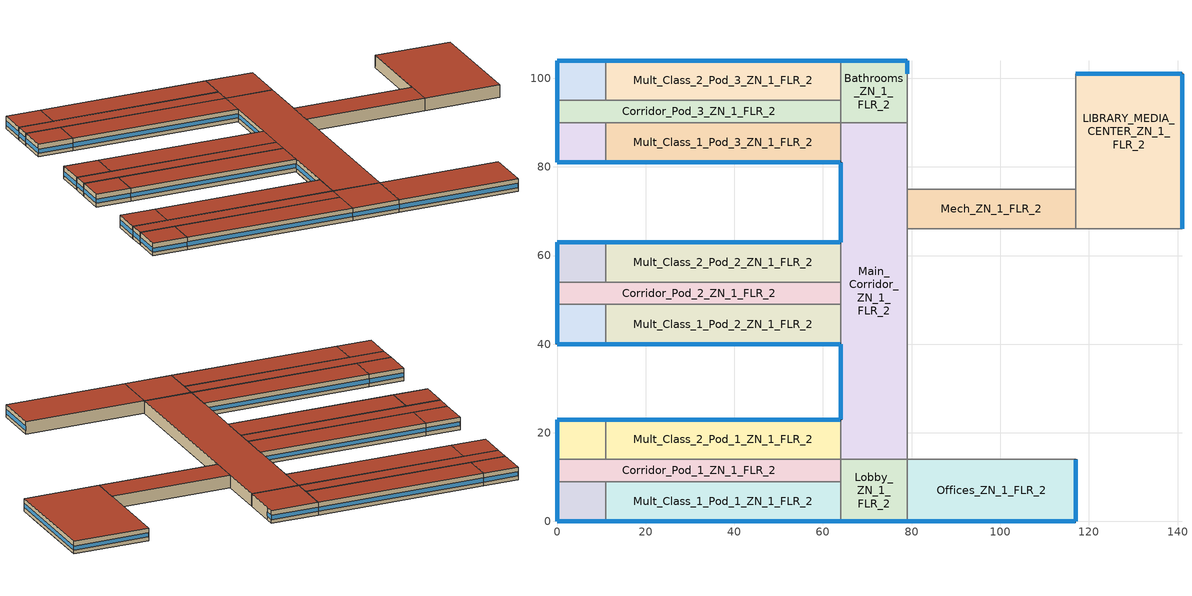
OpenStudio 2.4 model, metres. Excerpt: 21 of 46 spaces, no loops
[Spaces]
Bathrooms_ZN_1_FLR_2
 floor to Bathrooms_ZN_1_FLR_1: 79,104 79,90 64,90 64,104 z4
 wall outside: 79,101 79,104 64,104 z4:8
 wall to Auditorium_ZN_1_FLR_1: 79,90 79,101 z4:8
 wall to Mult_Class_2_Pod_3_ZN_1_FLR_2: 64,104 64,95 z4:8
 wall to Corridor_Pod_3_ZN_1_FLR_2: 64,95 64,90 z4:8
 wall to Main_Corridor_ZN_1_FLR_2: 64,90 79,90 z4:8
 window: 78.95,104 64.05,104 z5.2:6.51; 79,101.05 79,103.95 z5.2:6.55
 roof outside: 79,90 79,104 64,104 64,90 z8
Corner_Class_2_Pod_3_ZN_1_FLR_2
 floor to Corner_Class_2_Pod_3_ZN_1_FLR_1: 11,104 11,95 0,95 0,104 z4
 wall outside: 11,104 0,104 0,95 z4:8
 wall to Corridor_Pod_3_ZN_1_FLR_2: 0,95 11,95 z4:8
 wall to Mult_Class_2_Pod_3_ZN_1_FLR_2: 11,95 11,104 z4:8
 window: 0,103.95 0,95.05 z5.2:6.52; 10.95,104 0.05,104 z5.2:6.51
 roof outside: 11,95 11,104 0,104 0,95 z8
Corridor_Pod_1_ZN_1_FLR_2
 floor to Corridor_Pod_1_ZN_1_FLR_1: 64,14 64,9 0,9 0,14 z4
 wall outside: 0,14 0,9 z4:8
 wall to Corner_Class_1_Pod_1_ZN_1_FLR_2: 0,9 11,9 z4:8
 wall to Mult_Class_1_Pod_1_ZN_1_FLR_2: 11,9 64,9 z4:8
 wall to Corner_Class_2_Pod_1_ZN_1_FLR_2: 11,14 0,14 z4:8
 wall to Lobby_ZN_1_FLR_2: 64,9 64,14 z4:8
 wall to Mult_Class_2_Pod_1_ZN_1_FLR_2: 64,14 11,14 z4:8
 window: 0,13.95 0,9.05 z5.2:6.53
 roof outside: 64,9 64,14 0,14 0,9 z8
Corner_Class_1_Pod_3_ZN_1_FLR_2
 floor to Corner_Class_1_Pod_3_ZN_1_FLR_1: 11,90 11,81 0,81 0,90 z4
 wall outside: 0,90 0,81 11,81 z4:8
 wall to Mult_Class_1_Pod_3_ZN_1_FLR_2: 11,81 11,90 z4:8
 wall to Corridor_Pod_3_ZN_1_FLR_2: 11,90 0,90 z4:8
 window: 0.05,81 10.95,81 z5.2:6.51; 0,89.95 0,81.05 z5.2:6.52
 roof outside: 11,81 11,90 0,90 0,81 z8
Corner_Class_2_Pod_1_ZN_1_FLR_2
 floor to Corner_Class_2_Pod_1_ZN_1_FLR_1: 11,23 11,14 0,14 0,23 z4
 wall outside: 11,23 0,23 0,14 z4:8
 wall to Mult_Class_2_Pod_1_ZN_1_FLR_2: 11,14 11,23 z4:8
 window: 0,22.95 0,14.05 z5.2:6.52; 10.95,23 0.05,23 z5.2:6.51
 roof outside: 11,14 11,23 0,23 0,14 z8
Offices_ZN_1_FLR_2
 floor to Offices_ZN_1_FLR_1: 117,14 117,0 79,0 79,14 z4
 wall outside: 79,0 117,0 117,14 z4:8
 wall to Lobby_ZN_1_FLR_2: 79,14 79,0 z4:8
 wall to Gym_ZN_1_FLR_1: 117,14 79,14 z4:8
 window: 79.05,0 116.95,0 z5.2:6.5; 117,0.05 117,13.95 z5.2:6.51
 roof outside: 117,0 117,14 79,14 79,0 z8
Mult_Class_2_Pod_2_ZN_1_FLR_2
 floor to Mult_Class_2_Pod_2_ZN_1_FLR_1: 64,63 64,54 11,54 11,63 z4
 wall outside: 64,63 11,63 z4:8
 wall to Corridor_Pod_2_ZN_1_FLR_2: 11,54 64,54 z4:8
 wall to Main_Corridor_ZN_1_FLR_2: 64,54 64,63 z4:8
 wall to Corner_Class_2_Pod_2_ZN_1_FLR_2: 11,63 11,54 z4:8
 window: 63.95,63 11.05,63 z5.2:6.5
 roof outside: 64,54 64,63 11,63 11,54 z8
Mech_ZN_1_FLR_2
 floor to Mech_ZN_1_FLR_1: 117,75 117,66 79,66 79,75 z4
 wall to Gym_ZN_1_FLR_1: 79,66 117,66 z4:8
 wall to Main_Corridor_ZN_1_FLR_2: 79,75 79,66 z4:8
 wall to Auditorium_ZN_1_FLR_1: 117,75 79,75 z4:8
 wall to LIBRARY_MEDIA_CENTER_ZN_1_FLR_2: 117,66 117,75 z4:8
 roof outside: 117,66 117,75 79,75 79,66 z8
Corner_Class_1_Pod_1_ZN_1_FLR_2
 floor to Corner_Class_1_Pod_1_ZN_1_FLR_1: 11,9 11,0 0,0 0,9 z4
 wall outside: 0,9 0,0 11,0 z4:8
 wall to Mult_Class_1_Pod_1_ZN_1_FLR_2: 11,0 11,9 z4:8
 window: 0.05,0 10.95,0 z5.2:6.51; 0,8.95 0,0.05 z5.2:6.52
 roof outside: 11,0 11,9 0,9 0,0 z8
LIBRARY_MEDIA_CENTER_ZN_1_FLR_2
 floor to Kitchen_ZN_1_FLR_1: 141,75 141,66 117,66 117,75 z4
 floor to Cafeteria_ZN_1_FLR_1: 141,101 141,75 117,75 117,101 z4
 wall outside: 141,66 141,101 117,101 z4:8
 wall to Auditorium_ZN_1_FLR_1: 117,101 117,75 z4:8
 wall to Aux_Gym_ZN_1_FLR_1: 117,66 141,66 z4:8
 window: 141,66.05 141,100.95 z5.2:6.5; 140.95,101 117.05,101 z5.2:6.51
 roof outside: 141,66 141,101 117,101 117,66 z8
Corridor_Pod_3_ZN_1_FLR_2
 floor to Corridor_Pod_3_ZN_1_FLR_1: 64,95 64,90 0,90 0,95 z4
 wall outside: 0,95 0,90 z4:8
 wall to Mult_Class_2_Pod_3_ZN_1_FLR_2: 64,95 11,95 z4:8
 wall to Mult_Class_1_Pod_3_ZN_1_FLR_2: 11,90 64,90 z4:8
 window: 0,94.95 0,90.05 z5.2:6.53
 roof outside: 64,90 64,95 0,95 0,90 z8
Corner_Class_1_Pod_2_ZN_1_FLR_2
 floor to Corner_Class_1_Pod_2_ZN_1_FLR_1: 11,49 11,40 0,40 0,49 z4
 wall outside: 0,49 0,40 11,40 z4:8
 wall to Corridor_Pod_2_ZN_1_FLR_2: 11,49 0,49 z4:8
 wall to Mult_Class_1_Pod_2_ZN_1_FLR_2: 11,40 11,49 z4:8
 window: 0,48.95 0,40.05 z5.2:6.52; 0.05,40 10.95,40 z5.2:6.51
 roof outside: 11,40 11,49 0,49 0,40 z8
Corridor_Pod_2_ZN_1_FLR_2
 floor to Corridor_Pod_2_ZN_1_FLR_1: 64,54 64,49 0,49 0,54 z4
 wall outside: 0,54 0,49 z4:8
 wall to Mult_Class_1_Pod_2_ZN_1_FLR_2: 11,49 64,49 z4:8
 wall to Main_Corridor_ZN_1_FLR_2: 64,49 64,54 z4:8
 wall to Corner_Class_2_Pod_2_ZN_1_FLR_2: 11,54 0,54 z4:8
 window: 0,53.95 0,49.05 z5.2:6.53
 roof outside: 64,49 64,54 0,54 0,49 z8
Main_Corridor_ZN_1_FLR_2
 floor to Main_Corridor_ZN_1_FLR_1: 79,90 79,14 64,14 64,90 z4
 wall outside: 64,81 64,63 / 64,40 64,23 z4:8
 wall to Gym_ZN_1_FLR_1: 79,14 79,66 z4:8
 wall to Mult_Class_1_Pod_2_ZN_1_FLR_2: 64,49 64,40 z4:8
 wall to Auditorium_ZN_1_FLR_1: 79,75 79,90 z4:8
 wall to Mult_Class_2_Pod_1_ZN_1_FLR_2: 64,23 64,14 z4:8
 wall to Mult_Class_1_Pod_3_ZN_1_FLR_2: 64,90 64,81 z4:8
 wall to Lobby_ZN_1_FLR_2: 64,14 79,14 z4:8
 window: 64,39.95 64,23.05 / 64,80.95 64,63.05 z5.2:6.51
 roof outside: 79,14 79,90 64,90 64,14 z8
Mult_Class_2_Pod_1_ZN_1_FLR_2
 floor to Mult_Class_2_Pod_1_ZN_1_FLR_1: 64,23 64,14 11,14 11,23 z4
 wall outside: 64,23 11,23 z4:8
 window: 63.95,23 11.05,23 z5.2:6.5
 roof outside: 64,14 64,23 11,23 11,14 z8
Mult_Class_1_Pod_1_ZN_1_FLR_2
 floor to Mult_Class_1_Pod_1_ZN_1_FLR_1: 64,9 64,0 11,0 11,9 z4
 wall outside: 11,0 64,0 z4:8
 wall to Lobby_ZN_1_FLR_2: 64,0 64,9 z4:8
 window: 11.05,0 63.95,0 z5.2:6.5
 roof outside: 64,0 64,9 11,9 11,0 z8
Mult_Class_1_Pod_2_ZN_1_FLR_2
 floor to Mult_Class_1_Pod_2_ZN_1_FLR_1: 64,49 64,40 11,40 11,49 z4
 wall outside: 11,40 64,40 z4:8
 window: 11.05,40 63.95,40 z5.2:6.5
 roof outside: 64,40 64,49 11,49 11,40 z8
Mult_Class_1_Pod_3_ZN_1_FLR_2
 floor to Mult_Class_1_Pod_3_ZN_1_FLR_1: 64,90 64,81 11,81 11,90 z4
 wall outside: 11,81 64,81 z4:8
 window: 11.05,81 63.95,81 z5.2:6.5
 roof outside: 64,81 64,90 11,90 11,81 z8
Corner_Class_2_Pod_2_ZN_1_FLR_2
 floor to Corner_Class_2_Pod_2_ZN_1_FLR_1: 11,63 11,54 0,54 0,63 z4
 wall outside: 11,63 0,63 0,54 z4:8
 window: 0,62.95 0,54.05 z5.2:6.52; 10.95,63 0.05,63 z5.2:6.51
 roof outside: 11,54 11,63 0,63 0,54 z8
Mult_Class_2_Pod_3_ZN_1_FLR_2
 floor to Mult_Class_2_Pod_3_ZN_1_FLR_1: 64,104 64,95 11,95 11,104 z4
 wall outside: 64,104 11,104 z4:8
 window: 63.95,104 11.05,104 z5.2:6.5
 roof outside: 64,95 64,104 11,104 11,95 z8
Lobby_ZN_1_FLR_2
 floor to Lobby_ZN_1_FLR_1: 79,14 79,0 64,0 64,14 z4
 wall outside: 64,0 79,0 z4:8
 window: 64.05,0 78.95,0 z5.2:6.51
 roof outside: 79,0 79,14 64,14 64,0 z8
[Site]
Edmonton Intl AP_AB_CAN: Latitude {deg}=53.31; Longitude {deg}=-113.579; Time Zone {hr}=-7; Elevation {m}=723.3; Terrain=City
[Building]
-SecondarySchool-NECB HDD Method-CAN_AB_Edmonton.Intl.AP.711230_CWEC2016.epw created: 2018-08-13 18:42:21 +0000: North Axis {deg}=0; Default Construction Set=NECB2015 - SecSchl - WholeBuilding - NECB HDD Method at hdd = 5120.0; Standards Number of Stories=2; Standards Number of Above Ground Stories=2; Standards Building Type=SecondarySchool
[ClimateZones]
Climate Zone Institution Name 1=ASHRAE; Climate Zone Document Name 1=ANSI/ASHRAE Standard 169; Climate Zone Document Year 1=2006; Climate Zone Institution Name 2=CEC; Climate Zone Document Name 2=California Climate Zone Descriptions; Climate Zone Document Year 2=1995
[Site:WaterMainsTemperature]
Calculation Method=Correlation; Annual Average Outdoor Air Temperature {C}=2.68333; Maximum Difference In Monthly Average Outdoor Air Temperatures {deltaC}=28.8
[Site:GroundTemperature:BuildingSurface]
19.527, 19.502, 19.536, 19.598, 20.002, 21.64, 22.225, 22.375, 21.449, 20.121, 19.802, 19.633
[SizingPeriod:DesignDay] Barometric Pressure {Pa}=92932; Sky Clearness=0; Rain Indicator=0; Snow Indicator=0; Day of Month=21; Daylight Saving Time Indicator=0; Humidity Indicating Type=Wetbulb; Dry-Bulb Temperature Range Modifier Type=DefaultMultipliers
Name | Maximum Dry-Bulb Temperature {C} | Daily Dry-Bulb Temperature Range {deltaC} | Humidity Indicating Conditions at Maximum Dry-Bulb | Wind Speed {m/s} | Wind Direction {deg} | Month | Day Type | Solar Model Indicator | ASHRAE Taub | ASHRAE Taud
Edmonton Intl AP Ann Htg 99.6% Condns DB | -32.6 | 0 | -32.6 | 2.1 | 180 | 1 | WinterDesignDay | ASHRAEClearSky
Edmonton Intl AP Ann Clg .4% Condns DB=>MWB | 27.8 | 12.5 | 17.9 | 3.8 | 150 | 7 | SummerDesignDay | ASHRAETau | 0.353 | 2.421
[Material:NoMass] Thermal Absorptance=0.9; Solar Absorptance=0.7
Name | Roughness | Thermal Resistance {m2-K/W} | Visible Absorptance
CP02 CARPET PAD | VeryRough | 0.21648 | 0.8
Typical Insulation R-13.06 1 | Smooth | 5.91238 | 0.7
Typical Carpet Pad 1 | Smooth | 0.21648 | 0.8
Typical Insulation R-10.11 1 | Smooth | 4.49096 | 0.7
Typical Insulation R-19.63 1 | Smooth | 6.17282 | 0.7
Typical Carpet Pad 2 | Smooth | 1.25503 | 0.8
Typical Carpet Pad 3 | Smooth | 3.45515 | 0.8
Typical Insulation R-0.58 1 | Smooth | 0.454528 | 0.7
Typical Insulation R-1.15 1 | Smooth | 0.454545 | 0.7
[Material]
Name | Roughness | Thickness {m} | Conductivity {W/m-K} | Density {kg/m3} | Specific Heat {J/kg-K} | Thermal Absorptance | Solar Absorptance | Visible Absorptance
100mm Normalweight concrete floor | MediumSmooth | 0.1016 | 2.31 | 2322 | 832
G01 13mm gypsum board | Smooth | 0.0127 | 0.16 | 800 | 1090 | 0.9 | 0.7 | 0.5
G05 25mm wood | MediumSmooth | 0.0254 | 0.15 | 608 | 1630 | 0.9 | 0.5 | 0.5
4 in. Normalweight Concrete Floor 1 | MediumRough | 0.1016 | 2.31 | 2322 | 832 | 0.9 | 0.7 | 0.7
1IN Stucco 1 | Smooth | 0.0253 | 0.6918 | 1858 | 837 | 0.9 | 0.7 | 0.92
8IN CONCRETE HW RefBldg 1 | Rough | 0.2032 | 1.311 | 2240 | 836.8 | 0.9 | 0.7 | 0.7
1/2IN Gypsum 1 | Smooth | 0.0127 | 0.16 | 784.9 | 830 | 0.9 | 0.4 | 0.4
Metal Roof Surface 1; F08 Metal surface 1 | Smooth | 0.0008 | 45.28 | 7824 | 500 | 0.9 | 0.7 | 0.7
6 in. Normalweight Concrete Floor 1; 6 in. Normalweight Concrete Floor 2 | MediumRough | 0.1524 | 2.31 | 2322 | 832 | 0.9 | 0.7 | 0.7
[Construction]
Typical Interior Floor: 100mm Normalweight concrete floor, CP02 CARPET PAD
Typical Interior Wall: G01 13mm gypsum board, G01 13mm gypsum board
Typical Interior Ceiling: CP02 CARPET PAD, 100mm Normalweight concrete floor
Typical Interior Window: Clear 3mm
Typical Interior Door; Typical Interior Partition: G05 25mm wood
Customized opaque construction Typical Insulated Exterior Mass Floor R-15.63 to conductance of 0.162: Typical Insulation R-13.06 1, 4 in. Normalweight Concrete Floor 1, Typical Carpet Pad 1
Customized opaque construction Typical Insulated Exterior Mass Wall R-12.5 to conductance of 0.21: 1IN Stucco 1, 8IN CONCRETE HW RefBldg 1, Typical Insulation R-10.11 1, 1/2IN Gypsum 1
Customized opaque construction Typical Insulated Metal Building Roof R-20.41 to conductance of 0.162: Metal Roof Surface 1, Typical Insulation R-19.63 1
Customized opaque construction Typical Insulated Carpeted 6in Slab Floor to conductance of 0.757: 6 in. Normalweight Concrete Floor 1, Typical Carpet Pad 2
Customized opaque construction Typical Insulated Carpeted 6in Slab Floor to conductance of 0.284: 6 in. Normalweight Concrete Floor 2, Typical Carpet Pad 3
Customized Fenestration: cond=0.220 tvis=0.220 tsol=0.232: Customized Fenestration:: cond=0.220 tvis=0.220 tsol=0.232
Customized opaque construction Typical Insulated Metal Door R-1.43 to conductance of 2.2: F08 Metal surface 1, Typical Insulation R-0.58 1
Customized Fenestration: cond=0.220 tvis=0.441 tsol=0.279: Customized Fenestration:: cond=0.220 tvis=0.441 tsol=0.279
Customized opaque construction Typical Overhead Door R-2.0 to conductance of 2.2: Typical Insulation R-1.15 1
Customized Fenestration: cond=0.220 tvis=0.294 tsol=0.332: Customized Fenestration:: cond=0.220 tvis=0.294 tsol=0.332
Customized Fenestration: cond=0.220 tvis=0.898 tsol=0.837: Customized Fenestration:: cond=0.220 tvis=0.898 tsol=0.837
[DefaultConstructionSet]
NECB2015 - SecSchl - WholeBuilding - NECB HDD Method at hdd = 5120.0: Default Exterior Surface Constructions=NECB2015 - SecSchl - WholeBuilding - NECB HDD Method at hdd = 5120.0; Default Interior Surface Constructions=Default Surface Constructions 2; Default Ground Contact Surface Constructions=NECB2015 - SecSchl - WholeBuilding - NECB HDD Method at hdd = 5120.0 1; Default Exterior SubSurface Constructions=NECB2015 - SecSchl - WholeBuilding - NECB HDD Method at hdd = 5120.0; Default Interior SubSurface Constructions=Default Sub Surface Constructions 2; Interior Partition Construction=Typical Interior Partition
[DefaultSurfaceConstructions]
Name | Floor Construction | Wall Construction | Roof Ceiling Construction
Default Surface Constructions 2 | Typical Interior Floor | Typical Interior Wall | Typical Interior Ceiling
NECB2015 - SecSchl - WholeBuilding - NECB HDD Method at hdd = 5120.0 | Customized opaque construction Typical Insulated Exterior Mass Floor R-15.63 to conductance of 0.162 | Customized opaque construction Typical Insulated Exterior Mass Wall R-12.5 to conductance of 0.21 | Customized opaque construction Typical Insulated Metal Building Roof R-20.41 to conductance of 0.162
NECB2015 - SecSchl - WholeBuilding - NECB HDD Method at hdd = 5120.0 1 | Customized opaque construction Typical Insulated Carpeted 6in Slab Floor to conductance of 0.757 | Customized opaque construction Typical Insulated Carpeted 6in Slab Floor to conductance of 0.284 | Customized opaque construction Typical Insulated Carpeted 6in Slab Floor to conductance of 0.284
[DefaultSubSurfaceConstructions]
Name | Fixed Window Construction | Operable Window Construction | Door Construction | Glass Door Construction | Overhead Door Construction | Skylight Construction | Tubular Daylight Dome Construction | Tubular Daylight Diffuser Construction
Default Sub Surface Constructions 2 | Typical Interior Window | Typical Interior Window | Typical Interior Door
NECB2015 - SecSchl - WholeBuilding - NECB HDD Method at hdd = 5120.0 | Customized Fenestration: cond=0.220 tvis=0.220 tsol=0.232 | Customized Fenestration: cond=0.220 tvis=0.220 tsol=0.232 | Customized opaque construction Typical Insulated Metal Door R-1.43 to conductance of 2.2 | Customized Fenestration: cond=0.220 tvis=0.441 tsol=0.279 | Customized opaque construction Typical Overhead Door R-2.0 to conductance of 2.2 | Customized Fenestration: cond=0.220 tvis=0.294 tsol=0.332 | Customized Fenestration: cond=0.220 tvis=0.898 tsol=0.837 | Customized Fenestration: cond=0.220 tvis=0.898 tsol=0.837
[WindowMaterial:Glazing]
Clear 3mm: Optical Data Type=SpectralAverage; Thickness {m}=0.003; Solar Transmittance at Normal Incidence=0.837; Front Side Solar Reflectance at Normal Incidence=0.075; Back Side Solar Reflectance at Normal Incidence=0.075; Visible Transmittance at Normal Incidence=0.898; Front Side Visible Reflectance at Normal Incidence=0.081; Back Side Visible Reflectance at Normal Incidence=0.081; Infrared Transmittance at Normal Incidence=0; Front Side Infrared Hemispherical Emissivity=0.84; Back Side Infrared Hemispherical Emissivity=0.84; Conductivity {W/m-K}=0.9; Dirt Correction Factor for Solar and Visible Transmittance=1; Solar Diffusing=No
[WindowMaterial:SimpleGlazingSystem] U-Factor {W/m2-K}=2.2; Solar Heat Gain Coefficient=0.6; Visible Transmittance=0.21
Customized Fenestration:: cond=0.220 tvis=0.220 tsol=0.232; Customized Fenestration:: cond=0.220 tvis=0.441 tsol=0.279; Customized Fenestration:: cond=0.220 tvis=0.294 tsol=0.332; Customized Fenestration:: cond=0.220 tvis=0.898 tsol=0.837
[Space] Building Story=Building Story 2; Part of Total Floor Area=Yes
Name | Space Type | Thermal Zone
Bathrooms_ZN_1_FLR_2 | Space Function Washroom - other-sch-D | Sp-Bathrooms_ZN_1_FLR_2 Sys-3 Flr-2 Sch-D HPlcmt-north ZN
Corner_Class_2_Pod_3_ZN_1_FLR_2 | Space Function Classroom/Lecture hall/Training room other | Sp-Corner_Class_2_Pod_3_ZN_1_FLR_2 Sys-3 Flr-2 Sch-D HPlcmt-north ZN
Corridor_Pod_1_ZN_1_FLR_2 | Space Function Corridor/Transition area other-sch-D | Sp-Corridor_Pod_1_ZN_1_FLR_2 Sys-3 Flr-2 Sch-D HPlcmt-west ZN
LIBRARY_MEDIA_CENTER_ZN_1_FLR_2 | Space Function Library reading area | Sp-LIBRARY_MEDIA_CENTER_ZN_1_FLR_2 Sys-3 Flr-2 Sch-C HPlcmt-east ZN
Mult_Class_1_Pod_3_ZN_1_FLR_2 | Space Function Classroom/Lecture hall/Training room other | Sp-Mult_Class_1_Pod_3_ZN_1_FLR_2 Sys-3 Flr-2 Sch-D HPlcmt-south ZN
Corner_Class_1_Pod_3_ZN_1_FLR_2 | Space Function Classroom/Lecture hall/Training room other | Sp-Corner_Class_1_Pod_3_ZN_1_FLR_2 Sys-3 Flr-2 Sch-D HPlcmt-south ZN
Corner_Class_2_Pod_1_ZN_1_FLR_2 | Space Function Classroom/Lecture hall/Training room other | Sp-Corner_Class_2_Pod_1_ZN_1_FLR_2 Sys-3 Flr-2 Sch-D HPlcmt-north ZN
Offices_ZN_1_FLR_2 | Space Function Office enclosed > 25 m2 | Sp-Offices_ZN_1_FLR_2 Sys-3 Flr-2 Sch-A HPlcmt-south ZN
Mult_Class_2_Pod_3_ZN_1_FLR_2 | Space Function Classroom/Lecture hall/Training room other | Sp-Mult_Class_2_Pod_3_ZN_1_FLR_2 Sys-3 Flr-2 Sch-D HPlcmt-north ZN
Corridor_Pod_2_ZN_1_FLR_2 | Space Function Corridor/Transition area other-sch-D | Sp-Corridor_Pod_2_ZN_1_FLR_2 Sys-3 Flr-2 Sch-D HPlcmt-west ZN
Mult_Class_2_Pod_2_ZN_1_FLR_2 | Space Function Classroom/Lecture hall/Training room other | Sp-Mult_Class_2_Pod_2_ZN_1_FLR_2 Sys-3 Flr-2 Sch-D HPlcmt-north ZN
Mech_ZN_1_FLR_2 | Space Function Electrical/Mechanical room-sch-D | Sp-Mech_ZN_1_FLR_2 Sys-3 Flr-2 Sch-D HPlcmt-core ZN
Corner_Class_1_Pod_1_ZN_1_FLR_2 | Space Function Classroom/Lecture hall/Training room other | Sp-Corner_Class_1_Pod_1_ZN_1_FLR_2 Sys-3 Flr-2 Sch-D HPlcmt-south ZN
Corridor_Pod_3_ZN_1_FLR_2 | Space Function Corridor/Transition area other-sch-D | Sp-Corridor_Pod_3_ZN_1_FLR_2 Sys-3 Flr-2 Sch-D HPlcmt-west ZN
Mult_Class_2_Pod_1_ZN_1_FLR_2 | Space Function Classroom/Lecture hall/Training room other | Sp-Mult_Class_2_Pod_1_ZN_1_FLR_2 Sys-3 Flr-2 Sch-D HPlcmt-north ZN
Corner_Class_1_Pod_2_ZN_1_FLR_2 | Space Function Classroom/Lecture hall/Training room other | Sp-Corner_Class_1_Pod_2_ZN_1_FLR_2 Sys-3 Flr-2 Sch-D HPlcmt-south ZN
Corner_Class_2_Pod_2_ZN_1_FLR_2 | Space Function Classroom/Lecture hall/Training room other | Sp-Corner_Class_2_Pod_2_ZN_1_FLR_2 Sys-3 Flr-2 Sch-D HPlcmt-north ZN
Mult_Class_1_Pod_1_ZN_1_FLR_2 | Space Function Classroom/Lecture hall/Training room other | Sp-Mult_Class_1_Pod_1_ZN_1_FLR_2 Sys-3 Flr-2 Sch-D HPlcmt-south ZN
Main_Corridor_ZN_1_FLR_2 | Space Function Corridor/Transition area other-sch-D | Sp-Main_Corridor_ZN_1_FLR_2 Sys-3 Flr-2 Sch-D HPlcmt-west ZN
Lobby_ZN_1_FLR_2 | Space Function Lobby - elevator | Sp-Lobby_ZN_1_FLR_2 Sys-3 Flr-2 Sch-C HPlcmt-south ZN
Mult_Class_1_Pod_2_ZN_1_FLR_2 | Space Function Classroom/Lecture hall/Training room other | Sp-Mult_Class_1_Pod_2_ZN_1_FLR_2 Sys-3 Flr-2 Sch-D HPlcmt-south ZN
[BuildingStory]
Building Story 2: Nominal Z Coordinate {m}=4
[SpaceType] Standards Building Type=Space Function
Name | Default Schedule Set | Design Specification Outdoor Air Object | Standards Space Type
Space Function Washroom - other-sch-D | Space Function Washroom - other-sch-D Schedule Set | Space Function Washroom - other-sch-D Ventilation | Washroom - other-sch-D
Space Function Classroom/Lecture hall/Training room other | Space Function Classroom/Lecture hall/Training room other Schedule Set | Space Function Classroom/Lecture hall/Training room other Ventilation | Classroom/Lecture hall/Training room other
Space Function Corridor/Transition area other-sch-D | Space Function Corridor/Transition area other-sch-D Schedule Set | Space Function Corridor/Transition area other-sch-D Ventilation | Corridor/Transition area other-sch-D
Space Function Library reading area | Space Function Library reading area Schedule Set | Space Function Library reading area Ventilation | Library reading area
Space Function Lobby - elevator | Space Function Lobby - elevator Schedule Set | Space Function Lobby - elevator Ventilation | Lobby - elevator
Space Function Electrical/Mechanical room-sch-D | Space Function Electrical/Mechanical room-sch-D Schedule Set | Space Function Electrical/Mechanical room-sch-D Ventilation | Electrical/Mechanical room-sch-D
Space Function Office enclosed > 25 m2 | Space Function Office enclosed > 25 m2 Schedule Set | Space Function Office enclosed > 25 m2 Ventilation | Office enclosed > 25 m2
[People:Definition] Number of People Calculation Method=People/Area; Fraction Radiant=0.3
Name | People per Space Floor Area {person/m2}
Space Function Classroom/Lecture hall/Training room other People Definition | 0.133382
Space Function Corridor/Transition area other-sch-D People Definition | 0.0100036
Space Function Electrical/Mechanical room-sch-D People Definition | 0.00500182
Space Function Library reading area People Definition; Space Function Office enclosed > 25 m2 People Definition | 0.0500182
Space Function Lobby - elevator People Definition | 0.100036
Space Function Washroom - other-sch-D People Definition | 0.0333454
[People] Work Efficiency Schedule=Work Efficiency Schedule; Clothing Insulation Schedule=Clothing Schedule; Air Velocity Schedule=Air Velocity Schedule; Multiplier=1
Name | People Definition | Space or SpaceType
Space Function Classroom/Lecture hall/Training room other People | Space Function Classroom/Lecture hall/Training room other People Definition | Space Function Classroom/Lecture hall/Training room other
Space Function Corridor/Transition area other-sch-D People | Space Function Corridor/Transition area other-sch-D People Definition | Space Function Corridor/Transition area other-sch-D
Space Function Electrical/Mechanical room-sch-D People | Space Function Electrical/Mechanical room-sch-D People Definition | Space Function Electrical/Mechanical room-sch-D
Space Function Library reading area People | Space Function Library reading area People Definition | Space Function Library reading area
Space Function Lobby - elevator People | Space Function Lobby - elevator People Definition | Space Function Lobby - elevator
Space Function Office enclosed > 25 m2 People | Space Function Office enclosed > 25 m2 People Definition | Space Function Office enclosed > 25 m2
Space Function Washroom - other-sch-D People | Space Function Washroom - other-sch-D People Definition | Space Function Washroom - other-sch-D
[Lights:Definition] Design Level Calculation Method=Watts/Area; Fraction Radiant=0.5; Fraction Visible=0.2
Name | Watts per Space Floor Area {W/m2}
Space Function Classroom/Lecture hall/Training room other Lights Definition | 13.4049
Space Function Corridor/Transition area other-sch-D Lights Definition | 7.10258
Space Function Electrical/Mechanical room-sch-D Lights Definition | 4.60167
Space Function Library reading area Lights Definition | 11.5042
Space Function Lobby - elevator Lights Definition | 7.00254
Space Function Office enclosed > 25 m2 Lights Definition | 12.0044
Space Function Washroom - other-sch-D Lights Definition | 10.5038
[Lights] Fraction Replaceable=1
Name | Lights Definition | Space or SpaceType
Space Function Classroom/Lecture hall/Training room other Lights | Space Function Classroom/Lecture hall/Training room other Lights Definition | Space Function Classroom/Lecture hall/Training room other
Space Function Corridor/Transition area other-sch-D Lights | Space Function Corridor/Transition area other-sch-D Lights Definition | Space Function Corridor/Transition area other-sch-D
Space Function Electrical/Mechanical room-sch-D Lights | Space Function Electrical/Mechanical room-sch-D Lights Definition | Space Function Electrical/Mechanical room-sch-D
Space Function Library reading area Lights | Space Function Library reading area Lights Definition | Space Function Library reading area
Space Function Lobby - elevator Lights | Space Function Lobby - elevator Lights Definition | Space Function Lobby - elevator
Space Function Office enclosed > 25 m2 Lights | Space Function Office enclosed > 25 m2 Lights Definition | Space Function Office enclosed > 25 m2
Space Function Washroom - other-sch-D Lights | Space Function Washroom - other-sch-D Lights Definition | Space Function Washroom - other-sch-D
[ElectricEquipment:Definition] Design Level Calculation Method=Watts/Area; Fraction Radiant=0.5
Name | Watts per Space Floor Area {W/m2}
Space Function Classroom/Lecture hall/Training room other Elec Equip Definition | 5.00182
Space Function Electrical/Mechanical room-sch-D Elec Equip Definition; Space Function Library reading area Elec Equip Definition; Space Function Lobby - elevator Elec Equip Definition; Space Function Washroom - other-sch-D Elec Equip Definition | 1.00036
Space Function Office enclosed > 25 m2 Elec Equip Definition | 7.50273
[ElectricEquipment]
Name | Electric Equipment Definition | Space or SpaceType
Space Function Classroom/Lecture hall/Training room other Elec Equip | Space Function Classroom/Lecture hall/Training room other Elec Equip Definition | Space Function Classroom/Lecture hall/Training room other
Space Function Electrical/Mechanical room-sch-D Elec Equip | Space Function Electrical/Mechanical room-sch-D Elec Equip Definition | Space Function Electrical/Mechanical room-sch-D
Space Function Library reading area Elec Equip | Space Function Library reading area Elec Equip Definition | Space Function Library reading area
Space Function Lobby - elevator Elec Equip | Space Function Lobby - elevator Elec Equip Definition | Space Function Lobby - elevator
Space Function Office enclosed > 25 m2 Elec Equip | Space Function Office enclosed > 25 m2 Elec Equip Definition | Space Function Office enclosed > 25 m2
Space Function Washroom - other-sch-D Elec Equip | Space Function Washroom - other-sch-D Elec Equip Definition | Space Function Washroom - other-sch-D
[DesignSpecification:OutdoorAir] Outdoor Air Method=Sum; Outdoor Air Flow per Person {m3/s-person}=0; Outdoor Air Flow Rate {m3/s}=0; Outdoor Air Flow Air Changes per Hour {1/hr}=0
Name | Outdoor Air Flow per Floor Area {m3/s-m2}
Space Function Classroom/Lecture hall/Training room other Ventilation | 0.00278384
Space Function Corridor/Transition area other-sch-D Ventilation; Space Function Electrical/Mechanical room-sch-D Ventilation; Space Function Washroom - other-sch-D Ventilation | 0.0003048
Space Function Library reading area Ventilation | 0.0008636
Space Function Lobby - elevator Ventilation | 0.00404876
Space Function Office enclosed > 25 m2 Ventilation | 0.00042164
[DefaultScheduleSet] People Activity Level Schedule=NECB-Activity; Infiltration Schedule=Always On
Name | Number of People Schedule | Lighting Schedule | Electric Equipment Schedule
Space Function Classroom/Lecture hall/Training room other Schedule Set; Space Function Corridor/Transition area other-sch-D Schedule Set; Space Function Electrical/Mechanical room-sch-D Schedule Set; Space Function Washroom - other-sch-D Schedule Set | NECB-D-Occupancy | NECB-D-Lighting | NECB-D-Electric-Equipment
Space Function Library reading area Schedule Set; Space Function Lobby - elevator Schedule Set | NECB-C-Occupancy | NECB-C-Lighting | NECB-C-Electric-Equipment
Space Function Office enclosed > 25 m2 Schedule Set | NECB-A-Occupancy | NECB-A-Lighting | NECB-A-Electric-Equipment
[ThermostatSetpoint:DualSetpoint]
Name | Heating Setpoint Temperature Schedule | Cooling Setpoint Temperature Schedule
Space Function Library reading area Thermostat 2; Space Function Lobby - elevator Thermostat 4 | NECB-C-Thermostat Setpoint-Heating | NECB-C-Thermostat Setpoint-Cooling
Space Function Washroom - other-sch-D Thermostat 4; Space Function Classroom/Lecture hall/Training room other Thermostat 37; Space Function Classroom/Lecture hall/Training room other Thermostat 38; Space Function Classroom/Lecture hall/Training room other Thermostat 39; Space Function Classroom/Lecture hall/Training room other Thermostat 40; Space Function Classroom/Lecture hall/Training room other Thermostat 41; Space Function Classroom/Lecture hall/Training room other Thermostat 42; Space Function Corridor/Transition area other-sch-D Thermostat 13; Space Function Corridor/Transition area other-sch-D Thermostat 14; Space Function Corridor/Transition area other-sch-D Thermostat 15; Space Function Corridor/Transition area other-sch-D Thermostat 16; Space Function Classroom/Lecture hall/Training room other Thermostat 43; Space Function Classroom/Lecture hall/Training room other Thermostat 44; Space Function Classroom/Lecture hall/Training room other Thermostat 45; Space Function Classroom/Lecture hall/Training room other Thermostat 46; Space Function Classroom/Lecture hall/Training room other Thermostat 47; Space Function Classroom/Lecture hall/Training room other Thermostat 48; Space Function Electrical/Mechanical room-sch-D Thermostat 4 | NECB-D-Thermostat Setpoint-Heating | NECB-D-Thermostat Setpoint-Cooling
Space Function Office enclosed > 25 m2 Thermostat 4 | NECB-A-Thermostat Setpoint-Heating | NECB-A-Thermostat Setpoint-Cooling
[SpaceInfiltration:DesignFlowRate] Schedule=Always On Discrete; Design Flow Rate Calculation Method=Flow/ExteriorArea; Flow per Exterior Surface Area {m3/s-m2}=0.00025; Constant Term Coefficient=0; Temperature Term Coefficient=0; Velocity Term Coefficient=0.224; Velocity Squared Term Coefficient=0
Name | Space or SpaceType
Bathrooms_ZN_1_FLR_2 Infiltration | Bathrooms_ZN_1_FLR_2
Corner_Class_1_Pod_1_ZN_1_FLR_2 Infiltration | Corner_Class_1_Pod_1_ZN_1_FLR_2
Corner_Class_1_Pod_2_ZN_1_FLR_2 Infiltration | Corner_Class_1_Pod_2_ZN_1_FLR_2
Corner_Class_1_Pod_3_ZN_1_FLR_2 Infiltration | Corner_Class_1_Pod_3_ZN_1_FLR_2
Corner_Class_2_Pod_1_ZN_1_FLR_2 Infiltration | Corner_Class_2_Pod_1_ZN_1_FLR_2
Corner_Class_2_Pod_2_ZN_1_FLR_2 Infiltration | Corner_Class_2_Pod_2_ZN_1_FLR_2
Corner_Class_2_Pod_3_ZN_1_FLR_2 Infiltration | Corner_Class_2_Pod_3_ZN_1_FLR_2
Corridor_Pod_1_ZN_1_FLR_2 Infiltration | Corridor_Pod_1_ZN_1_FLR_2
Corridor_Pod_2_ZN_1_FLR_2 Infiltration | Corridor_Pod_2_ZN_1_FLR_2
Corridor_Pod_3_ZN_1_FLR_2 Infiltration | Corridor_Pod_3_ZN_1_FLR_2
LIBRARY_MEDIA_CENTER_ZN_1_FLR_2 Infiltration | LIBRARY_MEDIA_CENTER_ZN_1_FLR_2
Lobby_ZN_1_FLR_2 Infiltration | Lobby_ZN_1_FLR_2
Main_Corridor_ZN_1_FLR_2 Infiltration | Main_Corridor_ZN_1_FLR_2
Mech_ZN_1_FLR_2 Infiltration | Mech_ZN_1_FLR_2
Mult_Class_1_Pod_1_ZN_1_FLR_2 Infiltration | Mult_Class_1_Pod_1_ZN_1_FLR_2
Mult_Class_1_Pod_2_ZN_1_FLR_2 Infiltration | Mult_Class_1_Pod_2_ZN_1_FLR_2
Mult_Class_1_Pod_3_ZN_1_FLR_2 Infiltration | Mult_Class_1_Pod_3_ZN_1_FLR_2
Mult_Class_2_Pod_1_ZN_1_FLR_2 Infiltration | Mult_Class_2_Pod_1_ZN_1_FLR_2
Mult_Class_2_Pod_2_ZN_1_FLR_2 Infiltration | Mult_Class_2_Pod_2_ZN_1_FLR_2
Mult_Class_2_Pod_3_ZN_1_FLR_2 Infiltration | Mult_Class_2_Pod_3_ZN_1_FLR_2
Offices_ZN_1_FLR_2 Infiltration | Offices_ZN_1_FLR_2
[ThermalZone] Use Ideal Air Loads=No
Name | Thermostat
Sp-LIBRARY_MEDIA_CENTER_ZN_1_FLR_2 Sys-3 Flr-2 Sch-C HPlcmt-east ZN | Space Function Library reading area Thermostat 2
Sp-Lobby_ZN_1_FLR_2 Sys-3 Flr-2 Sch-C HPlcmt-south ZN | Space Function Lobby - elevator Thermostat 4
Sp-Bathrooms_ZN_1_FLR_2 Sys-3 Flr-2 Sch-D HPlcmt-north ZN | Space Function Washroom - other-sch-D Thermostat 4
Sp-Corner_Class_2_Pod_1_ZN_1_FLR_2 Sys-3 Flr-2 Sch-D HPlcmt-north ZN | Space Function Classroom/Lecture hall/Training room other Thermostat 37
Sp-Corner_Class_2_Pod_2_ZN_1_FLR_2 Sys-3 Flr-2 Sch-D HPlcmt-north ZN | Space Function Classroom/Lecture hall/Training room other Thermostat 38
Sp-Corner_Class_2_Pod_3_ZN_1_FLR_2 Sys-3 Flr-2 Sch-D HPlcmt-north ZN | Space Function Classroom/Lecture hall/Training room other Thermostat 39
Sp-Mult_Class_2_Pod_1_ZN_1_FLR_2 Sys-3 Flr-2 Sch-D HPlcmt-north ZN | Space Function Classroom/Lecture hall/Training room other Thermostat 40
Sp-Mult_Class_2_Pod_2_ZN_1_FLR_2 Sys-3 Flr-2 Sch-D HPlcmt-north ZN | Space Function Classroom/Lecture hall/Training room other Thermostat 41
Sp-Mult_Class_2_Pod_3_ZN_1_FLR_2 Sys-3 Flr-2 Sch-D HPlcmt-north ZN | Space Function Classroom/Lecture hall/Training room other Thermostat 42
Sp-Corridor_Pod_1_ZN_1_FLR_2 Sys-3 Flr-2 Sch-D HPlcmt-west ZN | Space Function Corridor/Transition area other-sch-D Thermostat 13
Sp-Corridor_Pod_2_ZN_1_FLR_2 Sys-3 Flr-2 Sch-D HPlcmt-west ZN | Space Function Corridor/Transition area other-sch-D Thermostat 14
Sp-Corridor_Pod_3_ZN_1_FLR_2 Sys-3 Flr-2 Sch-D HPlcmt-west ZN | Space Function Corridor/Transition area other-sch-D Thermostat 15
Sp-Main_Corridor_ZN_1_FLR_2 Sys-3 Flr-2 Sch-D HPlcmt-west ZN | Space Function Corridor/Transition area other-sch-D Thermostat 16
Sp-Corner_Class_1_Pod_1_ZN_1_FLR_2 Sys-3 Flr-2 Sch-D HPlcmt-south ZN | Space Function Classroom/Lecture hall/Training room other Thermostat 43
Sp-Corner_Class_1_Pod_2_ZN_1_FLR_2 Sys-3 Flr-2 Sch-D HPlcmt-south ZN | Space Function Classroom/Lecture hall/Training room other Thermostat 44
Sp-Corner_Class_1_Pod_3_ZN_1_FLR_2 Sys-3 Flr-2 Sch-D HPlcmt-south ZN | Space Function Classroom/Lecture hall/Training room other Thermostat 45
Sp-Mult_Class_1_Pod_1_ZN_1_FLR_2 Sys-3 Flr-2 Sch-D HPlcmt-south ZN | Space Function Classroom/Lecture hall/Training room other Thermostat 46
Sp-Mult_Class_1_Pod_2_ZN_1_FLR_2 Sys-3 Flr-2 Sch-D HPlcmt-south ZN | Space Function Classroom/Lecture hall/Training room other Thermostat 47
Sp-Mult_Class_1_Pod_3_ZN_1_FLR_2 Sys-3 Flr-2 Sch-D HPlcmt-south ZN | Space Function Classroom/Lecture hall/Training room other Thermostat 48
Sp-Mech_ZN_1_FLR_2 Sys-3 Flr-2 Sch-D HPlcmt-core ZN | Space Function Electrical/Mechanical room-sch-D Thermostat 4
Sp-Offices_ZN_1_FLR_2 Sys-3 Flr-2 Sch-A HPlcmt-south ZN | Space Function Office enclosed > 25 m2 Thermostat 4
[HeatExchanger:AirToAir:SensibleAndLatent] Availability Schedule=Always On Discrete; Nominal Supply Air Flow Rate {m3/s}=autosize; Sensible Effectiveness at 100% Heating Air Flow=0.5; Latent Effectiveness at 100% Heating Air Flow=0.5; Sensible Effectiveness at 75% Heating Air Flow=0.5; Latent Effectiveness at 75% Heating Air Flow=0.5; Sensible Effectiveness at 100% Cooling Air Flow=0.5; Latent Effectiveness at 100% Cooling Air Flow=0.5; Sensible Effectiveness at 75% Cooling Air Flow=0.5; Latent Effectiveness at 75% Cooling Air Flow=0.5; Nominal Electric Power {W}=50; Supply Air Outlet Temperature Control=Yes; Heat Exchanger Type=Rotary; Frost Control Type=ExhaustOnly; Threshold Temperature {C}=-23.3; Initial Defrost Time Fraction=0.167; Rate of Defrost Time Fraction Increase {1/K}=1.44; Economizer Lockout=Yes
Sp-Auditorium_ZN_1_FLR_1 Sys-3 Flr-1 Sch-C HPlcmt-north ZN NECB System 3 PSZ ERV; Sp-Gym_ZN_1_FLR_1 Sys-3 Flr-1 Sch-B HPlcmt-core ZN NECB System 3 PSZ ERV
[SetpointManager:OutdoorAirPretreat] Minimum Setpoint Temperature {C}=-99; Maximum Setpoint Temperature {C}=99; Minimum Setpoint Humidity Ratio {kgWater/kgDryAir}=1e-05; Maximum Setpoint Humidity Ratio {kgWater/kgDryAir}=1
Setpoint Manager Outdoor Air Pretreat 1; Setpoint Manager Outdoor Air Pretreat 2
[AvailabilityManager:NightCycle] Control Type=CycleOnAny; Thermostat Tolerance {deltaC}=1; Cycling Run Time {s}=3600
Availability Manager Night Cycle 1; Availability Manager Night Cycle 2; Availability Manager Night Cycle 3; Availability Manager Night Cycle 4; Availability Manager Night Cycle 5; Availability Manager Night Cycle 6; Availability Manager Night Cycle 7; Availability Manager Night Cycle 8; Availability Manager Night Cycle 9; Availability Manager Night Cycle 10; Availability Manager Night Cycle 11; Availability Manager Night Cycle 12; Availability Manager Night Cycle 13; Availability Manager Night Cycle 14; Availability Manager Night Cycle 15; Availability Manager Night Cycle 16; Availability Manager Night Cycle 17; Availability Manager Night Cycle 18; Availability Manager Night Cycle 19; Availability Manager Night Cycle 20; Availability Manager Night Cycle 21; Availability Manager Night Cycle 22; Availability Manager Night Cycle 23; Availability Manager Night Cycle 24; Availability Manager Night Cycle 25; Availability Manager Night Cycle 26; Availability Manager Night Cycle 27; Availability Manager Night Cycle 28; Availability Manager Night Cycle 29; Availability Manager Night Cycle 30; Availability Manager Night Cycle 31; Availability Manager Night Cycle 32; Availability Manager Night Cycle 33; Availability Manager Night Cycle 34; Availability Manager Night Cycle 35; Availability Manager Night Cycle 36; Availability Manager Night Cycle 37; Availability Manager Night Cycle 38; Availability Manager Night Cycle 39; Availability Manager Night Cycle 40; Availability Manager Night Cycle 41; Availability Manager Night Cycle 42; Availability Manager Night Cycle 43; Availability Manager Night Cycle 44
[Schedule:Ruleset]
Clothing Schedule: Default Day Schedule=Clothing Schedule Default Winter Clothes
Air Velocity Schedule: Default Day Schedule=Air Velocity Schedule Default
Work Efficiency Schedule: Default Day Schedule=Work Efficiency Schedule Default
NECB-C-Occupancy: Default Day Schedule=NECB-C-Occupancy Default
NECB-Activity: Default Day Schedule=NECB-Activity Default; Summer Design Day Schedule=NECB-Activity Summer Design Day; Winter Design Day Schedule=NECB-Activity Winter Design Day
NECB-C-Lighting: Default Day Schedule=NECB-C-Lighting Default
NECB-C-Electric-Equipment: Default Day Schedule=NECB-C-Electric-Equipment Default
Always On: Default Day Schedule=Always On Default
NECB-C-Thermostat Setpoint-Heating: Default Day Schedule=NECB-C-Thermostat Setpoint-Heating Default
NECB-C-Thermostat Setpoint-Cooling: Default Day Schedule=NECB-C-Thermostat Setpoint-Cooling Default
NECB-D-Occupancy: Default Day Schedule=NECB-D-Occupancy Default
NECB-D-Lighting: Default Day Schedule=NECB-D-Lighting Default
NECB-D-Electric-Equipment: Default Day Schedule=NECB-D-Electric-Equipment Default
NECB-D-Thermostat Setpoint-Heating: Default Day Schedule=NECB-D-Thermostat Setpoint-Heating Default
NECB-D-Thermostat Setpoint-Cooling: Default Day Schedule=NECB-D-Thermostat Setpoint-Cooling Default
NECB-A-Occupancy: Default Day Schedule=NECB-A-Occupancy Default
NECB-A-Lighting: Default Day Schedule=NECB-A-Lighting Default
NECB-A-Electric-Equipment: Default Day Schedule=NECB-A-Electric-Equipment Default
NECB-A-Thermostat Setpoint-Heating: Default Day Schedule=NECB-A-Thermostat Setpoint-Heating Default
NECB-A-Thermostat Setpoint-Cooling: Default Day Schedule=NECB-A-Thermostat Setpoint-Cooling Default
[Schedule:Day]
Clothing Schedule Default Winter Clothes; Always On Default: 24, 0, 1
Clothing Schedule Summer Clothes: 24, 0, 0.5
Air Velocity Schedule Default; NECB-A-Electric-Equipment Sat Day; NECB-A-Electric-Equipment Sun|Hol Day: 24, 0, 0.2
Work Efficiency Schedule Default; NECB-D-Occupancy Sat Day; NECB-D-Occupancy Sun|Hol Day; NECB-A-Occupancy Sat Day; NECB-A-Occupancy Sun|Hol Day: 24, 0, 0
NECB-C-Occupancy Default; NECB-C-Occupancy Default|Wkdy Day: 8, 0, 0, 9, 0, 0.1, 10, 0, 0.2, 12, 0, 0.5, 16, 0, 0.7, 17, 0, 0.8, 18, 0, 0.7, 19, 0, 0.5, 21, 0, 0.3, 24, 0, 0
NECB-C-Occupancy Sat Day: 8, 0, 0, 9, 0, 0.1, 10, 0, 0.2, 11, 0, 0.5, 12, 0, 0.6, 13, 0, 0.8, 16, 0, 0.9, 17, 0, 0.8, 18, 0, 0.7, 19, 0, 0.5, 21, 0, 0.2, 24, 0, 0
NECB-C-Occupancy Sun|Hol Day: 8, 0, 0, 9, 0, 0.1, 10, 0, 0.2, 11, 0, 0.5, 12, 0, 0.6, 13, 0, 0.8, 16, 0, 0.9, 17, 0, 0.8, 18, 0, 0.7, 19, 0, 0.5, 24, 0, 0
NECB-Activity Default; NECB-Activity Winter Design Day; NECB-Activity Summer Design Day: 24, 0, 130
NECB-C-Lighting Default; NECB-C-Lighting Default|Wkdy Day; NECB-C-Lighting Sat Day; NECB-C-Electric-Equipment Default; NECB-C-Electric-Equipment Default|Wkdy Day; NECB-C-Electric-Equipment Sat Day: 8, 0, 0.05, 9, 0, 0.5, 19, 0, 0.9, 20, 0, 0.6, 21, 0, 0.5, 24, 0, 0.05
NECB-C-Lighting Sun|Hol Day; NECB-C-Electric-Equipment Sun|Hol Day: 8, 0, 0.05, 9, 0, 0.5, 19, 0, 0.9, 24, 0, 0.05
NECB-C-Thermostat Setpoint-Heating Default; NECB-C-Thermostat Setpoint-Heating Default|Wkdy Day; NECB-C-Thermostat Setpoint-Heating Sat Day: 7, 0, 18, 8, 0, 20, 21, 0, 22, 24, 0, 18
NECB-C-Thermostat Setpoint-Heating Sun|Hol Day: 9, 0, 18, 10, 0, 20, 19, 0, 22, 24, 0, 18
NECB-C-Thermostat Setpoint-Cooling Default; NECB-C-Thermostat Setpoint-Cooling Default|Wkdy Day; NECB-C-Thermostat Setpoint-Cooling Sat Day: 7, 0, 35, 21, 0, 24, 24, 0, 35
NECB-C-Thermostat Setpoint-Cooling Sun|Hol Day: 7, 0, 35, 19, 0, 24, 24, 0, 35
NECB-D-Occupancy Default; NECB-D-Occupancy Default|Wkdy Day: 8, 0, 0, 9, 0, 0.1, 12, 0, 0.9, 16, 0, 0.8, 17, 0, 0.5, 18, 0, 0.2, 19, 0, 0.1, 22, 0, 0.3, 23, 0, 0.1, 24, 0, 0
NECB-D-Lighting Default; NECB-D-Lighting Default|Wkdy Day; NECB-D-Electric-Equipment Default; NECB-D-Electric-Equipment Default|Wkdy Day: 8, 0, 0.05, 9, 0, 0.3, 16, 0, 0.9, 17, 0, 0.7, 19, 0, 0.5, 22, 0, 0.7, 23, 0, 0.3, 24, 0, 0.05
NECB-D-Lighting Sat Day; NECB-D-Lighting Sun|Hol Day; NECB-D-Electric-Equipment Sat Day; NECB-D-Electric-Equipment Sun|Hol Day; NECB-A-Lighting Sat Day; NECB-A-Lighting Sun|Hol Day: 24, 0, 0.05
NECB-D-Thermostat Setpoint-Heating Default; NECB-D-Thermostat Setpoint-Heating Default|Wkdy Day: 7, 0, 18, 8, 0, 20, 23, 0, 22, 24, 0, 18
NECB-D-Thermostat Setpoint-Heating Sat Day; NECB-D-Thermostat Setpoint-Heating Sun|Hol Day; NECB-A-Thermostat Setpoint-Heating Sat Day; NECB-A-Thermostat Setpoint-Heating Sun|Hol Day: 24, 0, 18
NECB-D-Thermostat Setpoint-Cooling Default; NECB-D-Thermostat Setpoint-Cooling Default|Wkdy Day: 7, 0, 35, 23, 0, 24, 24, 0, 35
NECB-D-Thermostat Setpoint-Cooling Sat Day; NECB-D-Thermostat Setpoint-Cooling Sun|Hol Day; NECB-A-Thermostat Setpoint-Cooling Sat Day; NECB-A-Thermostat Setpoint-Cooling Sun|Hol Day: 24, 0, 35
NECB-A-Occupancy Default; NECB-A-Occupancy Default|Wkdy Day: 7, 0, 0, 8, 0, 0.1, 9, 0, 0.7, 12, 0, 0.9, 14, 0, 0.5, 17, 0, 0.9, 18, 0, 0.7, 19, 0, 0.3, 23, 0, 0.1, 24, 0, 0
NECB-A-Lighting Default; NECB-A-Lighting Default|Wkdy Day: 7, 0, 0.05, 8, 0, 0.3, 9, 0, 0.8, 17, 0, 0.9, 18, 0, 0.8, 19, 0, 0.5, 21, 0, 0.3, 23, 0, 0.1, 24, 0, 0.05
NECB-A-Electric-Equipment Default; NECB-A-Electric-Equipment Default|Wkdy Day: 7, 0, 0.2, 8, 0, 0.3, 9, 0, 0.8, 18, 0, 0.9, 19, 0, 0.5, 21, 0, 0.3, 24, 0, 0.2
NECB-A-Thermostat Setpoint-Heating Default; NECB-A-Thermostat Setpoint-Heating Default|Wkdy Day: 6, 0, 18, 7, 0, 20, 21, 0, 22, 24, 0, 18
NECB-A-Thermostat Setpoint-Cooling Default; NECB-A-Thermostat Setpoint-Cooling Default|Wkdy Day: 6, 0, 35, 21, 0, 24, 24, 0, 35
[Schedule:Rule] Date Specification Type=DateRange; Start Day=1
Name | Schedule Ruleset | Rule Order | Day Schedule | Start Month | End Month | End Day | Apply Monday | Apply Tuesday | Apply Wednesday | Apply Thursday | Apply Friday | Apply Saturday | Apply Sunday
Schedule Rule 1 | Clothing Schedule | 0 | Clothing Schedule Summer Clothes | 5 | 9 | 30
Schedule Rule 2 | NECB-C-Occupancy | 2 | NECB-C-Occupancy Default|Wkdy Day | 1 | 12 | 31 | Yes | Yes | Yes | Yes | Yes
Schedule Rule 3 | NECB-C-Occupancy | 1 | NECB-C-Occupancy Sat Day | 1 | 12 | 31 |  |  |  |  |  | Yes
Schedule Rule 4 | NECB-C-Occupancy | 0 | NECB-C-Occupancy Sun|Hol Day | 1 | 12 | 31 |  |  |  |  |  |  | Yes
Schedule Rule 5 | NECB-C-Lighting | 2 | NECB-C-Lighting Default|Wkdy Day | 1 | 12 | 31 | Yes | Yes | Yes | Yes | Yes
Schedule Rule 6 | NECB-C-Lighting | 1 | NECB-C-Lighting Sat Day | 1 | 12 | 31 |  |  |  |  |  | Yes
Schedule Rule 7 | NECB-C-Lighting | 0 | NECB-C-Lighting Sun|Hol Day | 1 | 12 | 31 |  |  |  |  |  |  | Yes
Schedule Rule 8 | NECB-C-Electric-Equipment | 2 | NECB-C-Electric-Equipment Default|Wkdy Day | 1 | 12 | 31 | Yes | Yes | Yes | Yes | Yes
Schedule Rule 9 | NECB-C-Electric-Equipment | 1 | NECB-C-Electric-Equipment Sat Day | 1 | 12 | 31 |  |  |  |  |  | Yes
Schedule Rule 10 | NECB-C-Electric-Equipment | 0 | NECB-C-Electric-Equipment Sun|Hol Day | 1 | 12 | 31 |  |  |  |  |  |  | Yes
Schedule Rule 11 | NECB-C-Thermostat Setpoint-Heating | 2 | NECB-C-Thermostat Setpoint-Heating Default|Wkdy Day | 1 | 12 | 31 | Yes | Yes | Yes | Yes | Yes
Schedule Rule 12 | NECB-C-Thermostat Setpoint-Heating | 1 | NECB-C-Thermostat Setpoint-Heating Sat Day | 1 | 12 | 31 |  |  |  |  |  | Yes
Schedule Rule 13 | NECB-C-Thermostat Setpoint-Heating | 0 | NECB-C-Thermostat Setpoint-Heating Sun|Hol Day | 1 | 12 | 31 |  |  |  |  |  |  | Yes
Schedule Rule 14 | NECB-C-Thermostat Setpoint-Cooling | 2 | NECB-C-Thermostat Setpoint-Cooling Default|Wkdy Day | 1 | 12 | 31 | Yes | Yes | Yes | Yes | Yes
Schedule Rule 15 | NECB-C-Thermostat Setpoint-Cooling | 1 | NECB-C-Thermostat Setpoint-Cooling Sat Day | 1 | 12 | 31 |  |  |  |  |  | Yes
Schedule Rule 16 | NECB-C-Thermostat Setpoint-Cooling | 0 | NECB-C-Thermostat Setpoint-Cooling Sun|Hol Day | 1 | 12 | 31 |  |  |  |  |  |  | Yes
Schedule Rule 17 | NECB-D-Occupancy | 2 | NECB-D-Occupancy Default|Wkdy Day | 1 | 12 | 31 | Yes | Yes | Yes | Yes | Yes
Schedule Rule 18 | NECB-D-Occupancy | 1 | NECB-D-Occupancy Sat Day | 1 | 12 | 31 |  |  |  |  |  | Yes
Schedule Rule 19 | NECB-D-Occupancy | 0 | NECB-D-Occupancy Sun|Hol Day | 1 | 12 | 31 |  |  |  |  |  |  | Yes
Schedule Rule 20 | NECB-D-Lighting | 2 | NECB-D-Lighting Default|Wkdy Day | 1 | 12 | 31 | Yes | Yes | Yes | Yes | Yes
Schedule Rule 21 | NECB-D-Lighting | 1 | NECB-D-Lighting Sat Day | 1 | 12 | 31 |  |  |  |  |  | Yes
Schedule Rule 22 | NECB-D-Lighting | 0 | NECB-D-Lighting Sun|Hol Day | 1 | 12 | 31 |  |  |  |  |  |  | Yes
Schedule Rule 23 | NECB-D-Electric-Equipment | 2 | NECB-D-Electric-Equipment Default|Wkdy Day | 1 | 12 | 31 | Yes | Yes | Yes | Yes | Yes
Schedule Rule 24 | NECB-D-Electric-Equipment | 1 | NECB-D-Electric-Equipment Sat Day | 1 | 12 | 31 |  |  |  |  |  | Yes
Schedule Rule 25 | NECB-D-Electric-Equipment | 0 | NECB-D-Electric-Equipment Sun|Hol Day | 1 | 12 | 31 |  |  |  |  |  |  | Yes
Schedule Rule 26 | NECB-D-Thermostat Setpoint-Heating | 2 | NECB-D-Thermostat Setpoint-Heating Default|Wkdy Day | 1 | 12 | 31 | Yes | Yes | Yes | Yes | Yes
Schedule Rule 27 | NECB-D-Thermostat Setpoint-Heating | 1 | NECB-D-Thermostat Setpoint-Heating Sat Day | 1 | 12 | 31 |  |  |  |  |  | Yes
Schedule Rule 28 | NECB-D-Thermostat Setpoint-Heating | 0 | NECB-D-Thermostat Setpoint-Heating Sun|Hol Day | 1 | 12 | 31 |  |  |  |  |  |  | Yes
Schedule Rule 29 | NECB-D-Thermostat Setpoint-Cooling | 2 | NECB-D-Thermostat Setpoint-Cooling Default|Wkdy Day | 1 | 12 | 31 | Yes | Yes | Yes | Yes | Yes
Schedule Rule 30 | NECB-D-Thermostat Setpoint-Cooling | 1 | NECB-D-Thermostat Setpoint-Cooling Sat Day | 1 | 12 | 31 |  |  |  |  |  | Yes
Schedule Rule 31 | NECB-D-Thermostat Setpoint-Cooling | 0 | NECB-D-Thermostat Setpoint-Cooling Sun|Hol Day | 1 | 12 | 31 |  |  |  |  |  |  | Yes
Schedule Rule 47 | NECB-A-Occupancy | 2 | NECB-A-Occupancy Default|Wkdy Day | 1 | 12 | 31 | Yes | Yes | Yes | Yes | Yes
Schedule Rule 48 | NECB-A-Occupancy | 1 | NECB-A-Occupancy Sat Day | 1 | 12 | 31 |  |  |  |  |  | Yes
Schedule Rule 49 | NECB-A-Occupancy | 0 | NECB-A-Occupancy Sun|Hol Day | 1 | 12 | 31 |  |  |  |  |  |  | Yes
Schedule Rule 50 | NECB-A-Lighting | 2 | NECB-A-Lighting Default|Wkdy Day | 1 | 12 | 31 | Yes | Yes | Yes | Yes | Yes
Schedule Rule 51 | NECB-A-Lighting | 1 | NECB-A-Lighting Sat Day | 1 | 12 | 31 |  |  |  |  |  | Yes
Schedule Rule 52 | NECB-A-Lighting | 0 | NECB-A-Lighting Sun|Hol Day | 1 | 12 | 31 |  |  |  |  |  |  | Yes
Schedule Rule 53 | NECB-A-Electric-Equipment | 2 | NECB-A-Electric-Equipment Default|Wkdy Day | 1 | 12 | 31 | Yes | Yes | Yes | Yes | Yes
Schedule Rule 54 | NECB-A-Electric-Equipment | 1 | NECB-A-Electric-Equipment Sat Day | 1 | 12 | 31 |  |  |  |  |  | Yes
Schedule Rule 55 | NECB-A-Electric-Equipment | 0 | NECB-A-Electric-Equipment Sun|Hol Day | 1 | 12 | 31 |  |  |  |  |  |  | Yes
Schedule Rule 56 | NECB-A-Thermostat Setpoint-Heating | 2 | NECB-A-Thermostat Setpoint-Heating Default|Wkdy Day | 1 | 12 | 31 | Yes | Yes | Yes | Yes | Yes
Schedule Rule 57 | NECB-A-Thermostat Setpoint-Heating | 1 | NECB-A-Thermostat Setpoint-Heating Sat Day | 1 | 12 | 31 |  |  |  |  |  | Yes
Schedule Rule 58 | NECB-A-Thermostat Setpoint-Heating | 0 | NECB-A-Thermostat Setpoint-Heating Sun|Hol Day | 1 | 12 | 31 |  |  |  |  |  |  | Yes
Schedule Rule 59 | NECB-A-Thermostat Setpoint-Cooling | 2 | NECB-A-Thermostat Setpoint-Cooling Default|Wkdy Day | 1 | 12 | 31 | Yes | Yes | Yes | Yes | Yes
Schedule Rule 60 | NECB-A-Thermostat Setpoint-Cooling | 1 | NECB-A-Thermostat Setpoint-Cooling Sat Day | 1 | 12 | 31 |  |  |  |  |  | Yes
Schedule Rule 61 | NECB-A-Thermostat Setpoint-Cooling | 0 | NECB-A-Thermostat Setpoint-Cooling Sun|Hol Day | 1 | 12 | 31 |  |  |  |  |  |  | Yes
[Schedule:Constant]
Always On Discrete: Value=1
